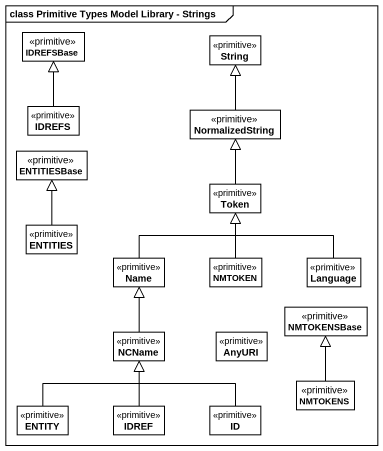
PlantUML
@startuml
mainframe class Primitive Types Model Library - Strings
hide circle
hide empty members
class IDREFSBase <<primitive>>
class String <<primitive>>
class IDREFS <<primitive>>
class NormalizedString <<primitive>>
class ENTITIESBase <<primitive>>
class Token <<primitive>>
class ENTITIES <<primitive>>
class Name <<primitive>>
class NMTOKEN <<primitive>>
class Language <<primitive>>
class NCName <<primitive>>
class AnyURI <<primitive>>
class NMTOKENSBase <<primitive>>
class "ENTITY" as ENTITY_ <<primitive>>
class IDREF <<primitive>>
class ID <<primitive>>
class NMTOKENS <<primitive>>
IDREFS -up-|> IDREFSBase
NormalizedString -up-|> String
Token -up-|> NormalizedString
ENTITIES -up-|> ENTITIESBase
Name -up-|> Token
NMTOKEN -up-|> Token
Language -up-|> Token
NCName -up-|> Name
ENTITY_ -up-|> NCName
IDREF -up-|> NCName
ID -up-|> NCName
NMTOKENS -up-|> NMTOKENSBase
@enduml
